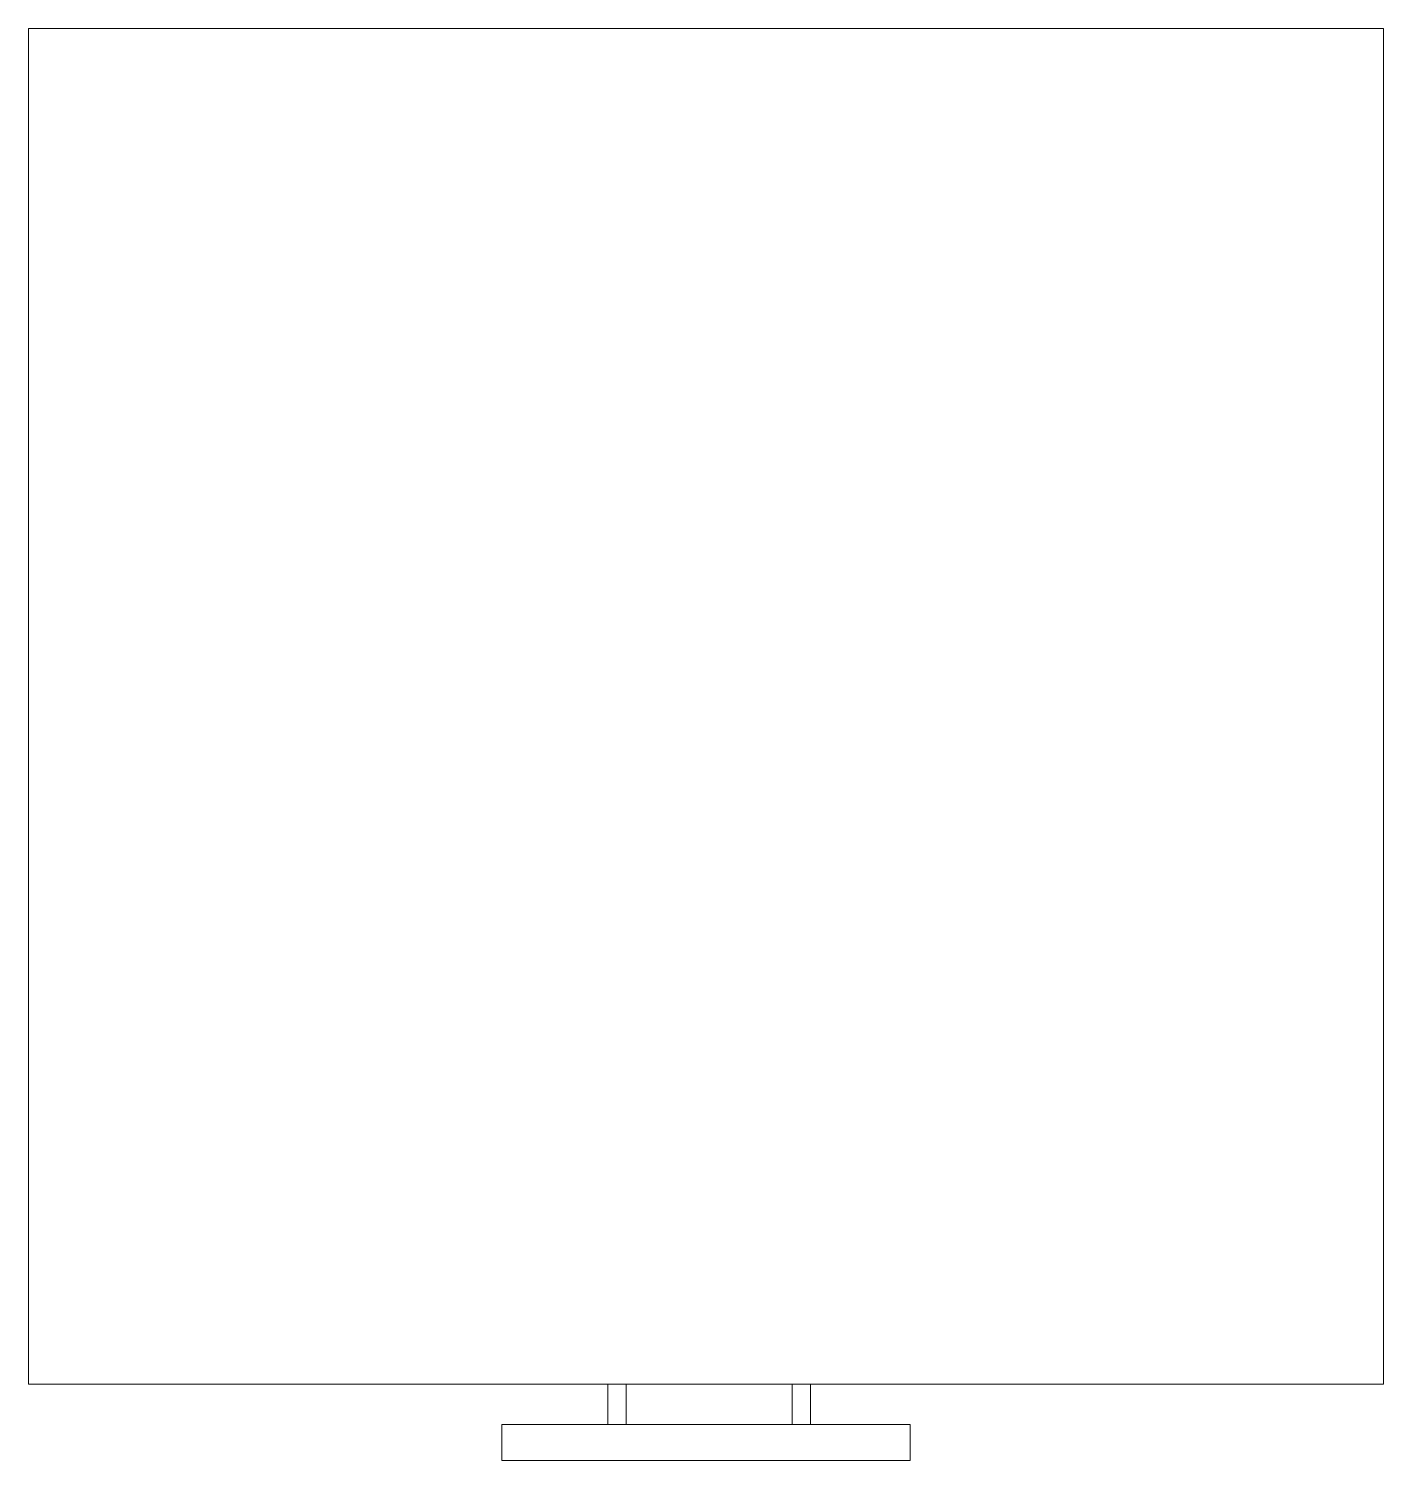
# Model space of a CAD drawing. Header units: millimetres. Extents: x 65.278 to 65.878, y 160.829 to 161.463.
import ezdxf

# ---------------------------------------------------------------- set-up
doc = ezdxf.new("R2010")
doc.units = ezdxf.units.MM
doc.layers.add('ARREDI', color=7, linetype='Continuous', lineweight=9)

# ---------------------------------------------------------------- blocks, each defined once
blk = doc.blocks.new('*U24')
at = {"layer": 'ARREDI', "lineweight": 9}
for p, q in [((0, -0.6), (0, 0)), ((0, -0.6), (0, 0)), ((0, 0), (-0.6, 0)), ((-0.6, 0), (-0.6, -0.6))]:
    blk.add_line(p, q, dxfattribs=at)
at = {"layer": 'ARREDI'}
for p, q in [((0, -0.6), (-0.6, -0.6)), ((-0.34341, -0.6), (-0.34341, -0.61787)), ((-0.34341, -0.61787), (-0.34341, -0.6)), ((-0.3354, -0.6), (-0.3354, -0.61787)), ((-0.3354, -0.61787), (-0.3354, -0.6)), ((-0.26183, -0.6), (-0.26183, -0.61787)), ((-0.26183, -0.61787), (-0.26183, -0.6)), ((-0.25378, -0.6), (-0.25378, -0.61787)), ((-0.25378, -0.61787), (-0.25378, -0.6))]:
    blk.add_line(p, q, dxfattribs=at)
blk.add_lwpolyline([(-0.20959, -0.63375), (-0.39041, -0.63375), (-0.39041, -0.61787), (-0.20959, -0.61787)], close=True, dxfattribs=at)

msp = doc.modelspace()

# ---------------------------------------------------------------- block references
at = {"layer": 'ARREDI'}
msp.add_blockref('*U24', (65.87797, 161.4632), dxfattribs=at)

doc.saveas('drawing.dxf')
